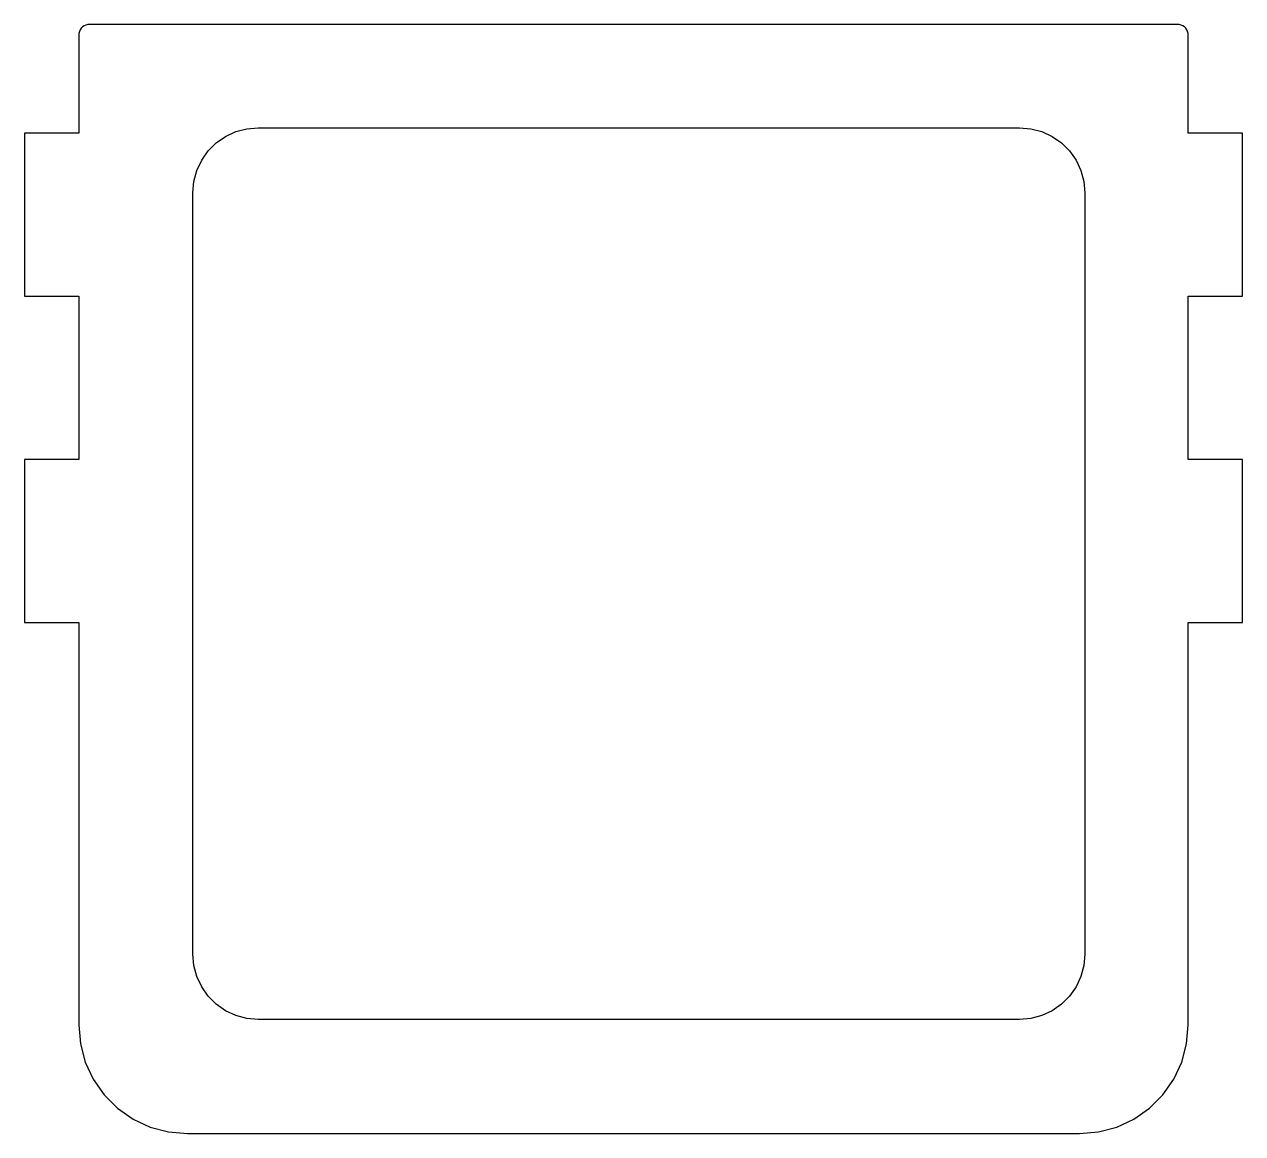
# Model space of a CAD drawing. Header units: metres. Extents: x -5 to 107, y 0 to 102.
import ezdxf

# ---------------------------------------------------------------- set-up
doc = ezdxf.new("R2010")
doc.units = ezdxf.units.M

msp = doc.modelspace()

# ---------------------------------------------------------------- linework, layer by layer
for p, q in [((0.657974, 101.94), (0.5, 101.866)), ((0.82634, 101.985), (0.657974, 101.94)), ((1, 102), (0.82634, 101.985)), ((101, 102), (1, 102)), ((101.174, 101.985), (101, 102)), ((101.342, 101.94), (101.174, 101.985)), ((101.5, 101.866), (101.342, 101.94)), ((0.015182, 101.174), (0, 101)), ((0, 101), (0, 92)), ((0.060303, 101.342), (0.015182, 101.174)), ((0.133972, 101.5), (0.060303, 101.342)), ((0.233948, 101.643), (0.133972, 101.5)), ((0.357208, 101.766), (0.233948, 101.643)), ((0.5, 101.866), (0.357208, 101.766)), ((101.643, 101.766), (101.5, 101.866)), ((101.766, 101.643), (101.643, 101.766)), ((101.866, 101.5), (101.766, 101.643)), ((101.94, 101.342), (101.866, 101.5)), ((101.985, 101.174), (101.94, 101.342)), ((102, 101), (101.985, 101.174)), ((102, 92), (102, 101)), ((0, 92), (-5, 92)), ((-5, 92), (-5, 77)), ((13.5, 91.6962), (14.4479, 92.1382)), ((14.4479, 92.1382), (15.4581, 92.4088)), ((15.4581, 92.4088), (16.5, 92.5)), ((16.5, 92.5), (86.5, 92.5)), ((86.5, 92.5), (87.5419, 92.4088)), ((87.5419, 92.4088), (88.5521, 92.1382)), ((88.5521, 92.1382), (89.5, 91.6962)), ((107, 92), (102, 92)), ((107, 77), (107, 92)), ((11.9037, 90.3567), (12.6433, 91.0963)), ((12.6433, 91.0963), (13.5, 91.6962)), ((89.5, 91.6962), (90.3567, 91.0963)), ((90.3567, 91.0963), (91.0963, 90.3567)), ((11.3038, 89.5), (11.9037, 90.3567)), ((91.0963, 90.3567), (91.6962, 89.5)), ((10.5911, 87.5419), (10.8618, 88.5521)), ((10.8618, 88.5521), (11.3038, 89.5)), ((91.6962, 89.5), (92.1382, 88.5521)), ((92.1382, 88.5521), (92.4088, 87.5419)), ((10.5, 86.5), (10.5911, 87.5419)), ((92.4088, 87.5419), (92.5, 86.5)), ((10.5, 16.5), (10.5, 86.5)), ((92.5, 86.5), (92.5, 16.5)), ((-5, 77), (0, 77)), ((0, 77), (0, 62)), ((102, 62), (102, 77)), ((102, 77), (107, 77)), ((0, 62), (-5, 62)), ((-5, 62), (-5, 47)), ((107, 62), (102, 62)), ((107, 47), (107, 62)), ((-5, 47), (0, 47)), ((0, 47), (0, 10)), ((102, 10), (102, 47)), ((102, 47), (107, 47)), ((10.5911, 15.4581), (10.5, 16.5)), ((92.5, 16.5), (92.4088, 15.4581)), ((10.8618, 14.4479), (10.5911, 15.4581)), ((92.4088, 15.4581), (92.1382, 14.4479)), ((11.3038, 13.5), (10.8618, 14.4479)), ((11.9037, 12.6433), (11.3038, 13.5)), ((91.6962, 13.5), (91.0963, 12.6433)), ((92.1382, 14.4479), (91.6962, 13.5)), ((12.6433, 11.9037), (11.9037, 12.6433)), ((91.0963, 12.6433), (90.3567, 11.9037)), ((13.5, 11.3038), (12.6433, 11.9037)), ((14.4479, 10.8618), (13.5, 11.3038)), ((89.5, 11.3038), (88.5521, 10.8618)), ((90.3567, 11.9037), (89.5, 11.3038)), ((15.4581, 10.5911), (14.4479, 10.8618)), ((16.5, 10.5), (15.4581, 10.5911)), ((86.5, 10.5), (16.5, 10.5)), ((87.5419, 10.5911), (86.5, 10.5)), ((88.5521, 10.8618), (87.5419, 10.5911)), ((0, 10), (0.151917, 8.2635)), ((101.848, 8.2635), (102, 10)), ((0.151917, 8.2635), (0.603073, 6.57979)), ((101.397, 6.57979), (101.848, 8.2635)), ((0.603073, 6.57979), (1.33974, 5)), ((100.66, 5), (101.397, 6.57979)), ((1.33974, 5), (2.33955, 3.57211)), ((99.6604, 3.57211), (100.66, 5)), ((2.33955, 3.57211), (3.57211, 2.33955)), ((98.4279, 2.33955), (99.6604, 3.57211)), ((3.57211, 2.33955), (5, 1.33974)), ((97, 1.33974), (98.4279, 2.33955)), ((5, 1.33974), (6.57979, 0.603073)), ((95.4202, 0.603073), (97, 1.33974)), ((6.57979, 0.603073), (8.2635, 0.151917)), ((8.2635, 0.151917), (10, 0)), ((10, 0), (92, 0)), ((92, 0), (93.7365, 0.151917)), ((93.7365, 0.151917), (95.4202, 0.603073))]:
    msp.add_line(p, q)

doc.saveas('drawing.dxf')
